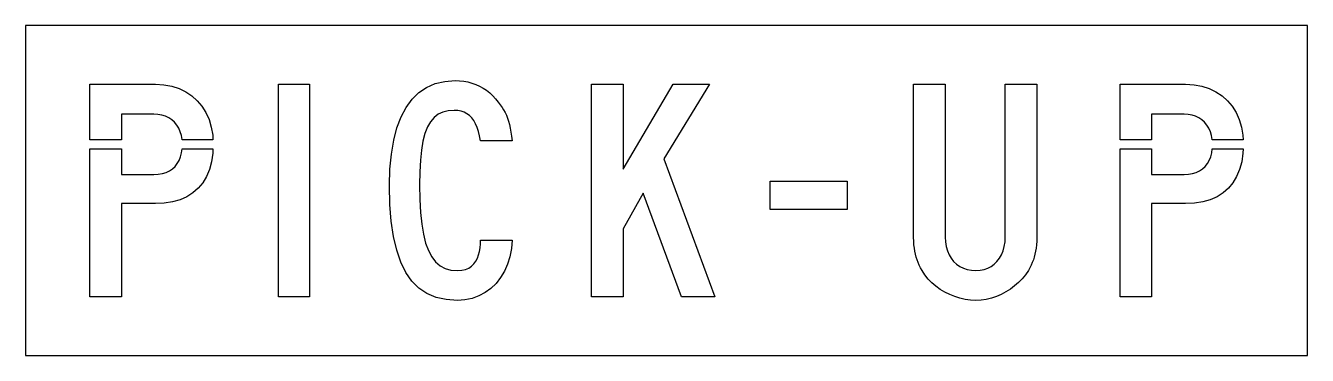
# Model space of a CAD drawing. Extents: x 0 to 70, y 0 to 18.
import ezdxf

# ---------------------------------------------------------------- set-up
doc = ezdxf.new("R2010")
doc.units = 0
doc.layers.add('CUT', color=7, linetype='Continuous')
doc.layers.add('OUTSIDE', color=1, linetype='Continuous')

msp = doc.modelspace()

# ---------------------------------------------------------------- linework, layer by layer
at = {"layer": 'CUT'}
for points in [[(8.2536, 12.5699), (8.1276, 12.7229), (7.9812, 12.8539), (7.8168, 12.9652), (7.6356, 13.0533), (7.4376, 13.1171), (7.2264, 13.1565), (7.0008, 13.1693), (5.232, 13.1693), (5.232, 11.7727), (3.5064, 11.7727), (3.5064, 14.7971), (7.0848, 14.7971), (7.5456, 14.7704), (7.9764, 14.6916), (8.3772, 14.5629), (8.7456, 14.3878), (9.0792, 14.1664), (9.3744, 13.902), (9.6312, 13.5971), (9.8448, 13.2539), (10.0164, 12.8748), (10.14, 12.462), (10.2168, 12.0168), (10.2304, 11.7727), (8.5456, 11.7727), (8.5452, 11.7791), (8.508, 12.0017), (8.4456, 12.2093), (8.3604, 12.3983)], [(15.5002, 3.2029), (13.8166, 3.2029), (13.8166, 14.7971), (15.5002, 14.7971)], [(24.6608, 12.447), (24.5744, 12.6441), (24.476, 12.8168), (24.3644, 12.9664), (24.2384, 13.0916), (24.1004, 13.1936), (23.9492, 13.2725), (23.7836, 13.3293), (23.6036, 13.3617), (23.4116, 13.3733), (23.0816, 13.3501), (22.7888, 13.2806), (22.5284, 13.1612), (22.3028, 12.9872), (22.1072, 12.7577), (21.9428, 12.4678), (21.8072, 12.1154), (21.6992, 11.698), (21.6176, 11.211), (21.56, 10.6522), (21.5276, 10.018), (21.5168, 9.3049), (21.5288, 8.5119), (21.5672, 7.8), (21.632, 7.167), (21.7244, 6.6093), (21.8444, 6.127), (21.9956, 5.7154), (22.1768, 5.3733), (22.3892, 5.0986), (22.6352, 4.8887), (22.9148, 4.7414), (23.2292, 4.6557), (23.5796, 4.6267), (23.8172, 4.6429), (24.0236, 4.6904), (24.2036, 4.767), (24.356, 4.869), (24.4844, 4.9942), (24.59, 5.1403), (24.6752, 5.3038), (24.74, 5.4823), (24.788, 5.6736), (24.8192, 5.8742), (24.8372, 6.0829), (24.8432, 6.2951), (26.5688, 6.2951), (26.534, 5.8278), (26.45, 5.3872), (26.3216, 4.9733), (26.15, 4.5907), (25.9388, 4.2417), (25.6904, 3.9299), (25.4072, 3.6586), (25.094, 3.429), (24.7508, 3.2458), (24.3824, 3.1113), (23.9912, 3.0278), (23.5796, 3), (22.9676, 3.0417), (22.4132, 3.167), (21.9176, 3.378), (21.4772, 3.6748), (21.0932, 4.0586), (20.7644, 4.5304), (20.4872, 5.0904), (20.264, 5.742), (20.0924, 6.4829), (19.97, 7.3177), (19.898, 8.2441), (19.874, 9.2643), (19.8992, 10.1641), (19.976, 10.9884), (20.102, 11.7397), (20.2784, 12.4145), (20.504, 13.0139), (20.78, 13.5357), (21.104, 13.9797), (21.4772, 14.3449), (21.8996, 14.6301), (22.37, 14.8354), (22.8872, 14.9594), (23.4536, 15), (23.6924, 14.9919), (23.9264, 14.9664), (24.1532, 14.9246), (24.3728, 14.8667), (24.5864, 14.7913), (24.7904, 14.7009), (24.986, 14.593), (25.172, 14.4701), (25.3484, 14.331), (25.514, 14.1768), (25.6688, 14.0064), (25.8116, 13.8209), (25.9208, 13.6794), (26.0192, 13.5403), (26.1068, 13.3988), (26.186, 13.2539), (26.2544, 13.1043), (26.3168, 12.9467), (26.3708, 12.7774), (26.4188, 12.5977), (26.462, 12.4017), (26.5016, 12.1896), (26.5364, 11.9577), (26.5688, 11.7049), (24.8432, 11.7049), (24.794, 11.9774), (24.734, 12.2243)], [(32.6274, 3.2029), (30.9018, 3.2029), (30.9018, 14.7971), (32.6274, 14.7971), (32.6274, 10.1594), (35.3646, 14.7971), (37.3434, 14.7971), (34.8594, 10.7287), (37.6386, 3.2029), (35.8278, 3.2029), (33.723, 8.8574), (32.6274, 6.9049)], [(55.1822, 5.8533), (55.1558, 5.6829), (55.1222, 5.5217), (55.0814, 5.3675), (55.0346, 5.2168), (54.9794, 5.0707), (54.9158, 4.9246), (54.8438, 4.7774), (54.7646, 4.6267), (54.6062, 4.3983), (54.4262, 4.1814), (54.2282, 3.9774), (54.0122, 3.7896), (53.7818, 3.6168), (53.5382, 3.4626), (53.2826, 3.327), (53.0174, 3.2133), (52.745, 3.1217), (52.4666, 3.0545), (52.1846, 3.0139), (51.9014, 3), (51.6062, 3.0128), (51.3146, 3.0522), (51.0266, 3.1159), (50.7446, 3.2041), (50.4698, 3.3154), (50.207, 3.4475), (49.955, 3.5994), (49.7174, 3.771), (49.4978, 3.9612), (49.295, 4.1675), (49.1126, 4.3901), (48.9542, 4.6267), (48.8738, 4.7774), (48.803, 4.9246), (48.7394, 5.0707), (48.6842, 5.2168), (48.6362, 5.3675), (48.5954, 5.5217), (48.563, 5.6829), (48.5354, 5.8533), (48.5162, 6.0342), (48.5018, 6.2278), (48.4934, 6.4354), (48.491, 6.6603), (48.491, 14.7971), (50.2166, 14.7971), (50.2166, 6.4574), (50.231, 6.1907), (50.2718, 5.9403), (50.3378, 5.7084), (50.429, 5.4951), (50.543, 5.3014), (50.6798, 5.1299), (50.8382, 4.9814), (51.0158, 4.8574), (51.2114, 4.7588), (51.425, 4.6858), (51.6554, 4.6417), (51.9014, 4.6267), (52.127, 4.6417), (52.3418, 4.6858), (52.5422, 4.7588), (52.7282, 4.8574), (52.8974, 4.9814), (53.0486, 5.1299), (53.1806, 5.3014), (53.2922, 5.4951), (53.381, 5.7084), (53.447, 5.9403), (53.4878, 6.1907), (53.501, 6.4574), (53.501, 14.7971), (55.2278, 14.7971), (55.2278, 6.6603), (55.2254, 6.4354), (55.217, 6.2278), (55.2026, 6.0342)], [(64.5168, 12.5699), (64.3908, 12.7229), (64.2444, 12.8539), (64.08, 12.9652), (63.8988, 13.0533), (63.7008, 13.1171), (63.4896, 13.1565), (63.264, 13.1693), (61.4952, 13.1693), (61.4952, 11.7727), (59.7696, 11.7727), (59.7696, 14.7971), (63.348, 14.7971), (63.8088, 14.7704), (64.2396, 14.6916), (64.6404, 14.5629), (65.0088, 14.3878), (65.3424, 14.1664), (65.6376, 13.902), (65.8944, 13.5971), (66.108, 13.2539), (66.2796, 12.8748), (66.4032, 12.462), (66.48, 12.0168), (66.4936, 11.7727), (64.8088, 11.7727), (64.8084, 11.7791), (64.7712, 12.0017), (64.7088, 12.2093), (64.6236, 12.3983)], [(9.132, 8.8701), (8.802, 8.6614), (8.4312, 8.4991), (8.0208, 8.382), (7.572, 8.3113), (7.0848, 8.2881), (5.232, 8.2881), (5.232, 3.2029), (3.5064, 3.2029), (3.5064, 11.2707), (5.232, 11.2707), (5.232, 9.8742), (7.0008, 9.8742), (7.2432, 9.887), (7.4676, 9.9252), (7.6704, 9.9867), (7.854, 10.0725), (8.0172, 10.1803), (8.1588, 10.3125), (8.28, 10.4655), (8.3796, 10.6406), (8.4576, 10.8354), (8.514, 11.0522), (8.5452, 11.2707), (10.2304, 11.2707), (10.2192, 11.0336), (10.1496, 10.5675), (10.0332, 10.142), (9.8736, 9.7583), (9.6696, 9.4186), (9.4224, 9.1217)], [(65.3952, 8.8701), (65.0652, 8.6614), (64.6944, 8.4991), (64.284, 8.382), (63.8352, 8.3113), (63.348, 8.2881), (61.4952, 8.2881), (61.4952, 3.2029), (59.7696, 3.2029), (59.7696, 11.2707), (61.4952, 11.2707), (61.4952, 9.8742), (63.264, 9.8742), (63.5064, 9.887), (63.7308, 9.9252), (63.9336, 9.9867), (64.1172, 10.0725), (64.2804, 10.1803), (64.422, 10.3125), (64.5432, 10.4655), (64.6428, 10.6406), (64.7208, 10.8354), (64.7772, 11.0522), (64.8084, 11.2707), (66.4936, 11.2707), (66.4824, 11.0336), (66.4128, 10.5675), (66.2964, 10.142), (66.1368, 9.7583), (65.9328, 9.4186), (65.6856, 9.1217)], [(44.8756, 7.9623), (40.6648, 7.9623), (40.6648, 9.509), (44.8756, 9.509)]]:
    msp.add_lwpolyline(points, close=True, dxfattribs=at)
at = {"layer": 'OUTSIDE'}
msp.add_lwpolyline([(0, 0), (70, 0), (70, 18), (0, 18)], close=True, dxfattribs=at)

doc.saveas('drawing.dxf')
